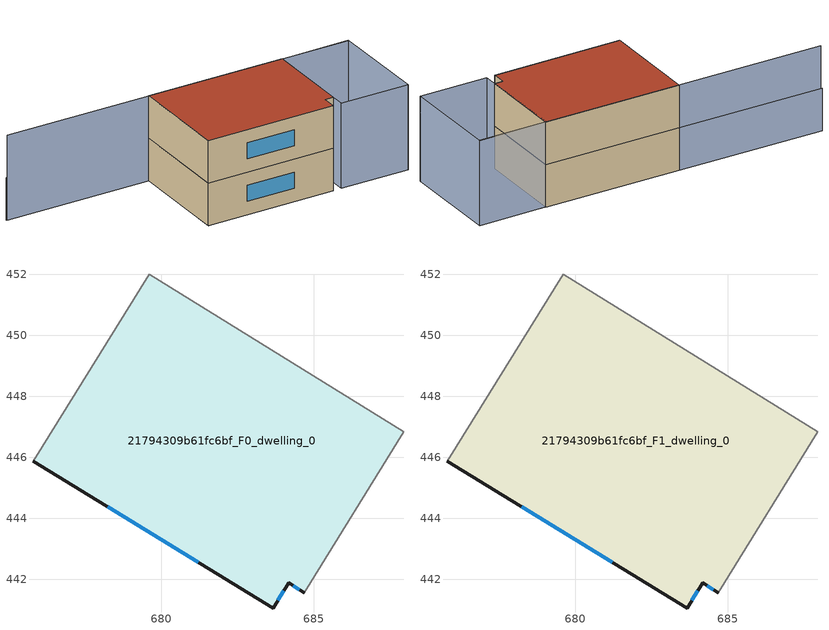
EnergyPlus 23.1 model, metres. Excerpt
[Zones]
21794309b61fc6bf_F0_dwelling_0
 floor ground (EU_floor_Construction): 687.95,446.84 684.68,441.57 684.17,441.88 683.66,441.06 675.79,445.87 679.6,452.01 z0
 wall outside (EU_wall_Construction): 675.79,445.87 683.66,441.06 684.17,441.88 684.68,441.57 z0:3
 wall adiabatic (EU_wall_Construction): 684.68,441.57 687.95,446.84 679.6,452.01 675.79,445.87 z0:3
 window (EU_Window_Construction): 684.33,441.79 684.52,441.67 / 683.82,441.32 684.01,441.63 / 678.24,444.37 681.21,442.56 z0.93:2.07
21794309b61fc6bf_F1_dwelling_0
 floor to 21794309b61fc6bf_F0_dwelling_0 (EU_floor_Construction): 687.95,446.84 684.68,441.57 684.17,441.88 683.66,441.06 675.79,445.87 679.6,452.01 z3
 wall outside (EU_wall_Construction): 675.79,445.87 683.66,441.06 684.17,441.88 684.68,441.57 z3:6
 wall adiabatic (EU_wall_Construction): 684.68,441.57 687.95,446.84 679.6,452.01 675.79,445.87 z3:6
 window (EU_Window_Construction): 684.33,441.79 684.52,441.67 / 683.82,441.32 684.01,441.63 / 678.24,444.37 681.21,442.56 z3.93:5.07
 roof outside (EU_roof_Construction): 684.68,441.57 687.95,446.84 679.6,452.01 675.79,445.87 683.66,441.06 684.17,441.88 z6
shading: 670.67,457.54 679.6,452.01 / 679.6,452.01 675.79,445.86 z0:3; 692.1,444.27 670.75,457.5 / 688.38,438.18 684.18,440.74 / 684.18,440.74 687.92,446.86 / 687.92,446.86 692.12,444.29 / 692.12,444.29 688.38,438.18 z0:6
[Building]
EU S2 Campaign: North Axis=0; Terrain=City; Solar Distribution=FullExterior
[Site:Location]
Montreal-Trudeau.Intl.AP: Latitude=45.4667; Longitude=-73.75; Time Zone=-5; Elevation=36
[SizingPeriod:WeatherFileDays]
AnnualSizingPeriod: Begin Month=1; Begin Day of Month=1; End Month=12; End Day of Month=31; Day of Week for Start Day=Monday; Use Weather File Daylight Saving Period=No; Use Weather File Rain and Snow Indicators=No
[MATERIAL]
EU_InternalMass_Material: Roughness=MediumRough; Thickness=0.1; Conductivity=1; Density=1800; Specific Heat=900; Thermal Absorptance=0.9; Solar Absorptance=0.7; Visible Absorptance=0.7
[MATERIAL:NOMASS] Roughness=MediumRough; Thermal Absorptance=0.9; Solar Absorptance=0.7; Visible Absorptance=0.7
Name | Thermal Resistance
EU_wall_NoMass; EU_floor_NoMass | 1.51479
EU_roof_NoMass | 2.84114
[WINDOWMATERIAL:SIMPLEGLAZINGSYSTEM]
EU_Window_SimpleGlazing: UFactor=3.53504; Solar Heat Gain Coefficient=0.8; Visible Transmittance=0.8
[CONSTRUCTION]
EU_wall_Construction: EU_wall_NoMass
EU_roof_Construction: EU_roof_NoMass
EU_floor_Construction: EU_floor_NoMass
EU_Window_Construction: EU_Window_SimpleGlazing
EU_InternalMass_Construction: EU_InternalMass_Material
[ZONE] Type=1; Multiplier=1; Ceiling Height=autocalculate; Volume=210.398; Floor Area=autocalculate; Part of Total Floor Area=Yes
21794309b61fc6bf_F0_dwelling_0; 21794309b61fc6bf_F1_dwelling_0
[INTERNALMASS] Construction=EU_InternalMass_Construction; Surface Area=70.1328
Name | Zone or ZoneList
21794309b61fc6bf_F0_dwelling_0_EU_InternalMass | 21794309b61fc6bf_F0_dwelling_0
21794309b61fc6bf_F1_dwelling_0_EU_InternalMass | 21794309b61fc6bf_F1_dwelling_0
[OTHEREQUIPMENT] Fuel Type=Electricity; Design Level Calculation Method=Watts/Area; Power per Zone Floor Area=1; Fraction Latent=0; Fraction Radiant=0; Fraction Lost=0; Carbon Dioxide Generation Rate=0; EndUse Subcategory=EU_Step8_InternalGains
Name | Zone or ZoneList or Space or SpaceList | Schedule
EU_Step8_InternalGain_21794309b61fc6bf_F0_dwelling_0_f000 | 21794309b61fc6bf_F0_dwelling_0 | EU_Step8_GainSchedule_21794309b61fc6bf_F0_dwelling_0_f000
EU_Step8_InternalGain_21794309b61fc6bf_F1_dwelling_0_f000 | 21794309b61fc6bf_F1_dwelling_0 | EU_Step8_GainSchedule_21794309b61fc6bf_F1_dwelling_0_f000
[ZONEVENTILATION:DESIGNFLOWRATE] Schedule=EU_AlwaysOn; Design Flow Rate Calculation Method=AirChanges/Hour; Air Changes per Hour=0.775154; Ventilation Type=Natural; Fan Pressure Rise=0; Fan Total Efficiency=1; Constant Term Coefficient=1; Temperature Term Coefficient=0; Velocity Term Coefficient=0; Velocity Squared Term Coefficient=0; Minimum Indoor Temperature=-100; Maximum Indoor Temperature=100; Delta Temperature=-100; Minimum Outdoor Temperature=-100; Maximum Outdoor Temperature=100; Maximum Wind Speed=40
Name | Zone or ZoneList or Space or SpaceList
EU_ConstantAir_21794309b61fc6bf_F0_dwelling_0 | 21794309b61fc6bf_F0_dwelling_0
EU_ConstantAir_21794309b61fc6bf_F1_dwelling_0 | 21794309b61fc6bf_F1_dwelling_0
[HVACTEMPLATE:THERMOSTAT] Constant Heating Setpoint=20; Constant Cooling Setpoint=50
EU_HeatOnly_21794309b61fc6bf_F0_dwelling_0; EU_HeatOnly_21794309b61fc6bf_F1_dwelling_0
[HVACTEMPLATE:ZONE:IDEALLOADSAIRSYSTEM] System Availability Schedule=EU_AlwaysOn; Maximum Heating Supply Air Temperature=50; Minimum Cooling Supply Air Temperature=13; Maximum Heating Supply Air Humidity Ratio=0.0156; Minimum Cooling Supply Air Humidity Ratio=0.0077; Heating Limit=NoLimit; Cooling Limit=NoLimit; Heating Availability Schedule=EU_AlwaysOn; Cooling Availability Schedule=EU_CoolingOff; Dehumidification Control Type=ConstantSensibleHeatRatio; Cooling Sensible Heat Ratio=0.7; Dehumidification Setpoint=60; Humidification Control Type=None; Humidification Setpoint=30; Outdoor Air Method=None; Outdoor Air Flow Rate per Person=0.00944; Outdoor Air Flow Rate per Zone Floor Area=0; Outdoor Air Flow Rate per Zone=0; Demand Controlled Ventilation Type=None; Outdoor Air Economizer Type=NoEconomizer; Heat Recovery Type=None; Sensible Heat Recovery Effectiveness=0.7; Latent Heat Recovery Effectiveness=0.65
Name | Template Thermostat
21794309b61fc6bf_F0_dwelling_0 | EU_HeatOnly_21794309b61fc6bf_F0_dwelling_0
21794309b61fc6bf_F1_dwelling_0 | EU_HeatOnly_21794309b61fc6bf_F1_dwelling_0
[SIZING:ZONE] Zone Cooling Design Supply Air Temperature Input Method=SupplyAirTemperature; Zone Cooling Design Supply Air Temperature=13; Zone Heating Design Supply Air Temperature Input Method=SupplyAirTemperature; Zone Heating Design Supply Air Temperature=50; Zone Cooling Design Supply Air Humidity Ratio=0.008; Zone Heating Design Supply Air Humidity Ratio=0.008; Cooling Design Air Flow Method=DesignDay; Cooling Design Air Flow Rate=0; Cooling Minimum Air Flow per Zone Floor Area=0.000762; Cooling Minimum Air Flow=0; Cooling Minimum Air Flow Fraction=0.2; Heating Design Air Flow Method=DesignDay; Heating Design Air Flow Rate=0; Heating Maximum Air Flow per Zone Floor Area=0.002032; Heating Maximum Air Flow=0.141576; Heating Maximum Air Flow Fraction=0.3; Account for Dedicated Outdoor Air System=No; Dedicated Outdoor Air System Control Strategy=NeutralSupplyAir; Dedicated Outdoor Air Low Setpoint Temperature for Design=autosize; Dedicated Outdoor Air High Setpoint Temperature for Design=autosize; Zone Load Sizing Method=Sensible Load Only No Latent Load; Zone Latent Cooling Design Supply Air Humidity Ratio Input Method=HumidityRatioDifference; Zone Cooling Design Supply Air Humidity Ratio Difference=0.005; Zone Latent Heating Design Supply Air Humidity Ratio Input Method=HumidityRatioDifference; Zone Humidification Design Supply Air Humidity Ratio Difference=0.005
21794309b61fc6bf_F0_dwelling_0; 21794309b61fc6bf_F1_dwelling_0
[SCHEDULE:CONSTANT]
Name | Hourly Value
EU_AlwaysOn | 1
EU_CoolingOff | 0
[SCHEDULE:FILE] Column Number=1; Rows to Skip at Top=0; Number of Hours of Data=8760; Column Separator=Comma; Interpolate to Timestep=No; Minutes per Item=60; Adjust Schedule for Daylight Savings=Yes
Name | File
EU_Step8_GainSchedule_21794309b61fc6bf_F0_dwelling_0_f000 | ../../schedules/21794309b61fc6bf/21794309b61fc6bf_F0_dwelling_0_f000_gain.csv
EU_Step8_GainSchedule_21794309b61fc6bf_F1_dwelling_0_f000 | ../../schedules/21794309b61fc6bf/21794309b61fc6bf_F1_dwelling_0_f000_gain.csv
